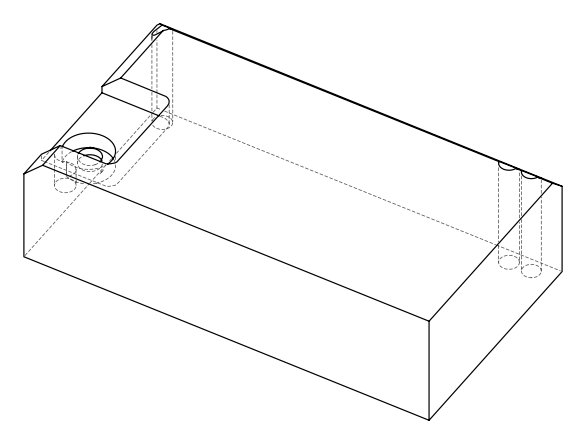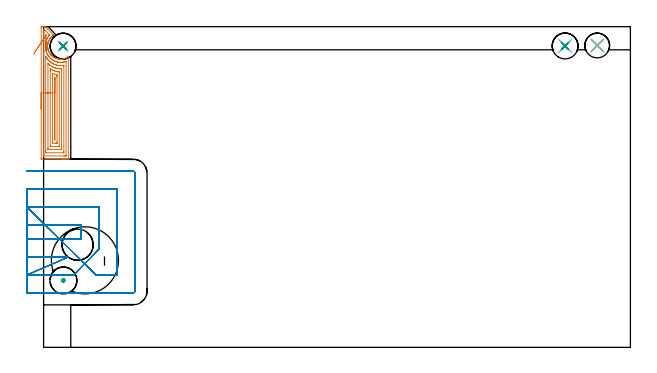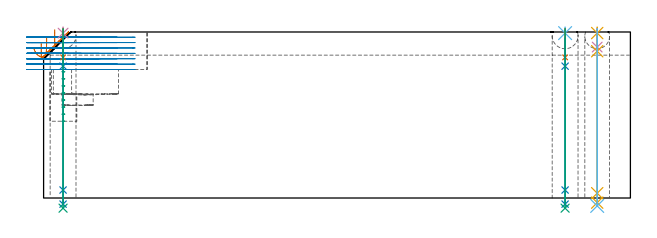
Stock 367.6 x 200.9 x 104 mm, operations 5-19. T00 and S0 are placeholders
(PLAN: 19 operations, 13 tool changes, 38.1 min)
(1 INDEXABLE_INSERT_DRILL_BLIND_HOLE_FROM_SOLID | STEP1POCKET | NXT0302_036 | 0.08 min | 54020 mm3)
(2 INDEXABLE_INSERT_DRILL_BLIND_HOLE_FROM_SOLID_1 | STEP1POCKET_2 | NXT0302_010 | 0.04 min | 2025 mm3)
(3 AREA_MILL | FG_CHAMFER_SURFACE | UGT0205_001 | 1.66 min | 4932 mm3)
(4 AREA_MILL_1 | FG_CHAMFER_SURFACE_1 | UGT0205_001 | 16.6 min | 38607 mm3)
(5 AREA_MILL_2 | FG_CHAMFER_SURFACE_2 | UGT0205_001 | 4.2 min | 11826 mm3)
(6 MILL_SLOT | SLOT_PARTIAL_RECTANGULAR | UGT0201_133 | Follow Part, ap 3.75, ae 75% | 12.02 min | 103542 mm3)
(7 MILL_BLIND_HOLE_FROM_SOLID_MATERIAL | STEP1POCKET_1 | UGT0201_133 | Spiral | 0.28 min | 4954 mm3)
(8 SPOT_DRILL | STEP1HOLE | NXT0321_9005460120000 | 0.03 min | 0 mm3)
(9 SPOT_DRILL_1 | STEP1HOLE_1 | NXT0321_9005460120000 | 0.03 min | 1 mm3)
(10 SPOT_DRILL_2 | STEP1HOLE_2 | NXT0321_9005460120000 | 0.03 min | 4 mm3)
(11 DRILL_BLIND_HOLE_INTO_CENTER | STEP1HOLE | NXT0301_077 | 0.07 min | 813 mm3)
(12 GUN_DRILL_THROUGH_HOLE | STEP1HOLE | UGT0307_007 | 0.53 min | 6999 mm3)
(13 DRILL_TO_ENLARGE_THROUGH_HOLE | STEP1HOLE | UGT0301_286 | 0.45 min | 12340 mm3)
(14 DRILL_BLIND_HOLE_INTO_CENTER_1 | STEP1HOLE_1 | UGT0301_185 | 0.05 min | 174 mm3)
(15 GUN_DRILL_THROUGH_HOLE_1 | STEP1HOLE_1 | UGT0307_002 | 0.51 min | 2680 mm3)
(16 SPADE_DRILL_TO_ENLARGE_THROUGH_HOLE | STEP1HOLE_1 | UGT0306_006 | 0.45 min | 16118 mm3)
(17 DRILL_BLIND_HOLE_INTO_CENTER_2 | STEP1HOLE_2 | NXT0301_077 | 0.07 min | 1056 mm3)
(18 GUN_DRILL_THROUGH_HOLE_2 | STEP1HOLE_2 | UGT0307_007 | 0.53 min | 6986 mm3)
(19 DRILL_TO_ENLARGE_THROUGH_HOLE_1 | STEP1HOLE_2 | UGT0301_286 | 0.45 min | 12721 mm3)
(TOOL NXT0302_036 | Index. Insert Drill 42mm [880-D4200L50-05] | D42 PA176 FL210 Z2)
(TOOL NXT0302_010 | Index. Insert Drill 19.5mm [880-D1950L25-05] | D19.5 PA176 FL98 Z2)
(TOOL UGT0205_001 | Chamfer Mill 20 x 3 x 45 deg. | D20 FL50 Z2)
(TOOL UGT0201_133 | Carbide End Mill 15.0 | D15 FL30 Z4)
(TOOL NXT0321_9005460120000 | NC Spot Drill, 142deg, 12mm, Carbide, Uncoated | D12 PA142 FL30 Z2)
(TOOL NXT0301_077 | Carbide Drill 10.6mm [860.1-1060-053A1-MM 2214] | D10.6 PA140 FL71 Z2)
(TOOL UGT0307_007 | Gun Drill 10 mm | D10 PA130 FL24 Z1)
(TOOL UGT0301_286 | Twist Drill 16.2 mm | D16.2 PA118 FL125 Z2)
(TOOL UGT0301_185 | Twist Drill 6.3 mm | D6.3 PA118 FL61 Z2)
(TOOL UGT0307_002 | Gun Drill 6 mm | D6 PA130 FL24 Z1)
(TOOL UGT0306_006 | Spade Drill 15.5mm | D15.5 PA132 FL10 Z2)
(OP 5 AREA_MILL_2)
G17 G21 G94 G90
T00 M6
G54
G17 G0 G90 X-1.5 Y149.4 S1061 M3
G43 Z114. H0
Z97.
G94 G1 Y149.438 Z96.128 F250.
Y149.552 Z95.263
Y149.741 Z94.412
Y150.003 Z93.58
Y150.337 Z92.774
Y150.74 Z92.
Y151.208 Z91.264
Y151.74 Z90.572
Y152.329 Z89.929
Y152.972 Z89.34
Y153.664 Z88.808
Y154.4 Z88.34
Y155.174 Z87.937
Y155.98 Z87.603
Y156.812 Z87.341
Y157.663 Z87.152
Y158.528 Z87.038
Y159.4 Z87.
Y200.593
X-1.497 Y200.776 Z87.003
X-1.491 Y200.898 Z87.005
X-1.224 Y200.9 Z87.272
X-0.978 Z87.518
X-0.486 Z88.013
X-0.092 Z88.407
X0.82 Z89.32
X1.005 Y200.89 Z89.502
X1.09 Y200.808 Z89.588
X1.273 Y200.628 Z89.771
X6.114 Y195.788 Z94.611
X6.18 Y195.723 Z94.674
X6.28 Y195.614 Z94.767
X6.238 Y195.581 Z94.731
X6.104 Y195.482 Z94.603
X6.041 Y195.437 Z94.54
X5.855 Y195.305 Z94.352
X5.67 Y195.158 Z94.164
X5.456 Y194.993 Z93.956
X5.438 Y194.978 Z93.938
X5.372 Y194.926 Z93.871
X4.972 Y194.555 Z93.471
X4.486 Y194.038 Z92.984
X4.089 Y193.542 Z92.589
X3.864 Y193.213 Z92.363
X3.82 Y193.15 Z92.319
X3.558 Y192.709 Z92.058
X3.32 Y192.261 Z91.817
X3.207 Y192.024 Z91.707
X3.13 Y191.836 Z91.63
X3.075 Y191.701 Z91.574
X2.978 Y191.433 Z91.475
X2.955 Y191.373 Z91.453
X2.914 Y191.238 Z91.412
X2.838 Y190.988 Z91.333
X2.82 Y190.931 Z91.316
X2.789 Y190.814 Z91.288
X2.764 Y190.715 Z91.263
X2.723 Y190.543 Z91.215
X2.708 Y190.485 Z91.201
X2.621 Y190.042 Z91.116
X2.568 Y189.674 Z91.066
X2.557 Y189.597 Z91.056
X2.519 Y189.153 Z91.018
X2.503 Y188.709 Z90.998
X2.519 Y188.265 Z91.016
X2.552 Y187.874 Z91.047
X2.556 Y187.821 Z91.052
X2.617 Y187.376 Z91.114
X2.654 Y187.18 Z91.152
X2.693 Y186.984 Z91.189
X2.7 Y186.94 Z91.198
X2.702 Y186.933 Z91.2
X2.814 Y186.487 Z91.312
X2.936 Y186.094 Z91.43
X2.951 Y186.044 Z91.445
X3.017 Y185.863 Z91.513
X3.074 Y185.708 Z91.57
X3.098 Y185.649 Z91.593
X3.208 Y185.376 Z91.707
X3.242 Y185.301 Z91.742
X3.31 Y185.156 Z91.809
X3.549 Y184.708 Z92.046
X3.807 Y184.268 Z92.305
X3.827 Y184.237 Z92.326
X3.946 Y184.058 Z92.444
X4.09 Y183.854 Z92.588
X4.189 Y183.728 Z92.689
X4.341 Y183.541 Z92.836
X4.431 Y183.425 Z92.93
X4.467 Y183.38 Z92.966
X4.565 Y183.271 Z93.064
X4.636 Y183.193 Z93.132
X4.693 Y183.128 Z93.192
X4.714 Y183.105 Z93.213
X4.88 Y182.935 Z93.379
X4.932 Y182.883 Z93.428
X4.972 Y182.841 Z93.471
X4.982 Y182.832 Z93.48
X5.163 Y182.664 Z93.661
X5.227 Y182.606 Z93.723
X5.303 Y182.535 Z93.801
X5.349 Y182.492 Z93.848
X5.405 Y182.446 Z93.904
X5.599 Y182.287 Z94.097
X5.67 Y182.232 Z94.169
X5.854 Y182.091 Z94.353
X6.144 Y181.893 Z94.642
X6.221 Y181.84 Z94.721
X6.596 Y181.604 Z95.096
X6.736 Y181.526 Z95.236
X7.173 Y181.306 Z95.673
X7.618 Y181.11 Z96.118
X8.057 Y180.946 Z96.557
X8.5 Y180.808 Z97.
X8.842 Y180.716 Z97.342
X9.111 Y180.659 Z97.611
X9.382 Y180.612 Z97.882
X9.823 Y180.555 Z98.323
X10.264 Y180.518 Z98.764
X10.705 Y180.506 Z99.205
X11.146 Y180.519 Z99.646
X11.588 Y180.556 Z100.088
X12.028 Y180.618 Z100.528
X12.557 Y180.716 Z101.057
X12.911 Y180.811 Z101.411
X13.354 Y180.95 Z101.854
X13.793 Y181.114 Z102.293
X14.237 Y181.311 Z102.737
X14.675 Y181.532 Z103.175
X14.804 Y181.604 Z103.304
X15.116 Y181.798 Z103.616
X15.421 Y181.999 Z103.921
X15.436 Y182.007 Z103.936
X15.493 Y182.036 Z103.993
X15.5 Y181.645 Z104.
Y118.024
X15.497 Y117.909 Z103.988
X15.479 Y117.907 Z103.971
X15.21 Y117.9 Z103.709
X14.486 Z102.985
X13.698 Z102.197
X13.205 Z101.702
X12.959 Z101.456
X12.319 Z100.816
X12.073 Z100.57
X11.432 Z99.926
X-1.202 Z87.295
X-1.3 Y117.901 Z87.197
X-1.491 Y117.91 Z87.005
X-1.499 Y118.101 Z86.999
X-1.5 Y118.469 Z87.
Y159.4
X-0.086 Z88.414
Y198.546
X-0.082 Y198.772 Z88.418
X-0.079 Y198.874 Z88.421
X0.101 Y198.89 Z88.601
X0.453 Y198.895 Z88.953
X0.532 Y198.89 Z89.032
X0.688 Y198.751 Z89.188
X0.795 Y198.652 Z89.295
X0.898 Y198.552 Z89.398
X3.454 Y195.996 Z91.954
X3.566 Y195.882 Z92.066
X3.623 Y195.82 Z92.123
X3.706 Y195.723 Z92.206
X3.665 Y195.672 Z92.165
X3.454 Y195.412 Z91.954
X3.269 Y195.178 Z91.769
X3.126 Y194.993 Z91.626
X2.896 Y194.661 Z91.396
X2.752 Y194.446 Z91.252
X2.568 Y194.151 Z91.068
X2.55 Y194.121 Z91.05
X2.54 Y194.103 Z91.04
X2.239 Y193.542 Z90.739
X2.076 Y193.213 Z90.576
X1.935 Y192.887 Z90.435
X1.727 Y192.369 Z90.227
X1.71 Y192.323 Z90.21
X1.681 Y192.239 Z90.181
X1.497 Y191.618 Z89.997
X1.45 Y191.433 Z89.95
X1.326 Y190.9 Z89.826
X1.257 Y190.543 Z89.757
X1.198 Y190.139 Z89.698
X1.144 Y189.654 Z89.644
X1.117 Y189.33 Z89.617
X1.094 Y188.764 Z89.594
X1.101 Y188.457 Z89.601
X1.133 Y187.874 Z89.633
X1.182 Y187.373 Z89.682
X1.206 Y187.191 Z89.706
X1.236 Y186.984 Z89.736
X1.337 Y186.44 Z89.837
X1.418 Y186.094 Z89.918
X1.508 Y185.743 Z90.008
X1.658 Y185.228 Z90.158
X1.665 Y185.205 Z90.165
X1.681 Y185.159 Z90.181
X1.916 Y184.55 Z90.416
X1.956 Y184.453 Z90.456
X2.017 Y184.315 Z90.517
X2.343 Y183.65 Z90.843
X2.468 Y183.425 Z90.968
X2.568 Y183.255 Z91.068
X2.842 Y182.812 Z91.342
X3.032 Y182.535 Z91.532
X3.213 Y182.293 Z91.713
X3.454 Y181.99 Z91.954
X3.749 Y181.645 Z92.249
X4.035 Y181.343 Z92.535
X4.341 Y181.046 Z92.841
X4.66 Y180.756 Z93.16
X4.974 Y180.501 Z93.474
X5.227 Y180.309 Z93.727
X5.888 Y179.866 Z94.388
X6.114 Y179.734 Z94.614
X6.406 Y179.572 Z94.906
X7. Y179.298 Z95.5
X7.218 Y179.202 Z95.718
X7.81 Y178.976 Z96.31
X7.886 Y178.952 Z96.386
X7.921 Y178.941 Z96.421
X8.422 Y178.803 Z96.922
X8.773 Y178.718 Z97.273
X9.093 Y178.655 Z97.593
X9.659 Y178.577 Z98.159
X10.095 Y178.538 Z98.595
X10.546 Y178.52 Z99.046
X10.996 Y178.524 Z99.496
X11.432 Y178.549 Z99.932
X11.818 Y178.588 Z100.318
X12.319 Y178.664 Z100.819
X12.581 Y178.713 Z101.081
X13.205 Y178.862 Z101.705
X13.295 Y178.886 Z101.795
X13.589 Y178.976 Z102.089
X14.04 Y179.137 Z102.54
X14.07 Y179.142 Z102.57
X14.077 Z102.577
X14.079 Y179.132 Z102.579
X14.083 Y179.083 Z102.583
X14.086 Y178.982 Z102.586
Y120.254
X14.081 Y120.027 Z102.581
X14.079 Y119.926 Z102.579
X13.899 Y119.91 Z102.399
X13.55 Y119.902 Z102.05
X13.205 Y119.901 Z101.705
X12.666 Y119.9 Z101.166
X0.254 Y119.901 Z88.754
X0.042 Y119.907 Z88.542
X-0.027 Y119.91 Z88.473
X-0.079 Y119.928 Z88.421
X-0.086 Y120.248 Z88.414
Y159.4
X1.328 Z89.828
X1.329 Y181.999 Z89.829
X1.33 Y182.078 Z89.83
X1.332 Y182.152 Z89.832
X1.334 Y182.187 Z89.834
X1.386 Y182.112 Z89.886
X1.681 Y181.639 Z90.181
X2.037 Y181.114 Z90.537
X2.307 Y180.756 Z90.807
X2.568 Y180.431 Z91.068
X3.07 Y179.866 Z91.57
X3.454 Y179.481 Z91.954
X4.011 Y178.976 Z92.511
X4.341 Y178.713 Z92.841
X4.564 Y178.543 Z93.064
X5.218 Y178.096 Z93.718
X5.232 Y178.086 Z93.732
X5.543 Y177.904 Z94.043
X5.791 Y177.77 Z94.291
X6.114 Y177.609 Z94.614
X6.393 Y177.476 Z94.893
X7. Y177.207 Z95.5
X7.026 Y177.196 Z95.526
X7.886 Y176.918 Z96.386
X8.274 Y176.807 Z96.774
X8.773 Y176.7 Z97.273
X9.11 Y176.644 Z97.61
X9.659 Y176.573 Z98.159
X10.328 Y176.525 Z98.828
X10.546 Y176.52 Z99.046
X11.207 Y176.532 Z99.707
X11.432 Y176.548 Z99.932
X12.02 Y176.606 Z100.52
X12.319 Y176.645 Z100.819
X12.541 Y176.677 Z101.041
X12.618 Y176.687 Z101.118
X12.66 Y176.691 Z101.16
X12.664 Y176.659 Z101.164
X12.668 Y176.306 Z101.168
X12.671 Y175.953 Z101.171
Y122.918
X12.67 Y122.565 Z101.17
X12.666 Y122.028 Z101.166
X12.664 Y121.942 Z101.164
X12.654 Y121.91 Z101.154
X12.573 Y121.906 Z101.073
X12.445 Y121.901 Z100.945
X1.808 Y121.9 Z90.308
X1.681 Y121.903 Z90.181
X1.554 Y121.908 Z90.054
X1.335 Y121.919 Z89.835
X1.333 Y122.028 Z89.833
X1.33 Y122.38 Z89.83
X1.329 Y122.918 Z89.829
X1.328 Y123.272 Z89.828
Y159.4
X2.743 Z91.243
Y177.479
X2.745 Y177.62 Z91.245
X2.747 Y177.689 Z91.247
X2.749 Y177.713 Z91.249
X2.764 Y177.708 Z91.264
X3.355 Y177.196 Z91.855
X3.454 Y177.116 Z91.954
X3.826 Y176.823 Z92.326
X4.341 Y176.473 Z92.841
X4.59 Y176.306 Z93.09
X4.983 Y176.068 Z93.483
X5.227 Y175.933 Z93.727
X5.972 Y175.558 Z94.472
X6.114 Y175.497 Z94.614
X6.302 Y175.417 Z94.802
X7. Y175.16 Z95.5
X7.393 Y175.023 Z95.893
X7.886 Y174.88 Z96.386
X8.587 Y174.713 Z97.087
X8.773 Y174.684 Z97.273
X9.621 Y174.565 Z98.121
X9.659 Y174.562 Z98.159
X10.171 Y174.527 Z98.671
X10.546 Y174.511 Z99.046
X10.562 Z99.062
X10.988 Y174.514 Z99.488
X11.208 Y174.515 Z99.708
X11.251 Y174.509 Z99.751
X11.253 Y174.469 Z99.753
X11.255 Y174.404 Z99.755
X11.257 Y173.813 Z99.757
Y173.637
Y124.697
X11.255 Y123.985 Z99.755
X11.253 Y123.936 Z99.753
X11.251 Y123.916 Z99.751
X11.239 Y123.91 Z99.739
X11.141 Y123.906 Z99.641
X10.943 Y123.902 Z99.443
X10.546 Y123.9 Z99.046
X10.454 Z98.954
X3.02 Y123.901 Z91.52
X2.85 Y123.903 Z91.35
X2.765 Y123.908 Z91.265
X2.749 Y123.91 Z91.249
X2.747 Y123.921 Z91.247
X2.745 Y123.953 Z91.245
X2.743 Y124.521 Z91.243
Y124.697
Y159.4
X4.157 Z92.657
Y172.932
X4.158 Y173.637 Z92.658
X4.161 Y174.346 Z92.661
X4.163 Y174.351 Z92.663
X4.177 Y174.363 Z92.677
X4.341 Y174.274 Z92.841
X4.752 Y174.05 Z93.252
X5.227 Y173.812 Z93.727
X5.583 Y173.637 Z94.083
X6.114 Y173.424 Z94.614
X6.464 Y173.286 Z94.964
X7. Y173.104 Z95.5
X7.759 Y172.876 Z96.259
X7.886 Y172.845 Z96.386
X8.305 Y172.747 Z96.805
X8.773 Y172.671 Z97.273
X8.863 Y172.657 Z97.363
X9.818 Y172.546 Z98.318
X9.833 Y172.542 Z98.333
X9.836 Y172.539 Z98.336
X9.839 Y172.515 Z98.339
X9.841 Y172.41 Z98.341
X9.843 Y172.042 Z98.343
Y171.857
X9.842 Y126.293 Z98.342
X9.84 Y126.108 Z98.34
X9.836 Y125.986 Z98.336
X9.832 Y125.91 Z98.332
X9.803 Y125.908 Z98.303
X9.659 Y125.904 Z98.159
X9.347 Y125.9 Z97.847
X4.258 Y125.901 Z92.758
X4.208 Y125.902 Z92.708
X4.18 Y125.906 Z92.68
X4.17 Y125.909 Z92.67
X4.164 Y125.926 Z92.664
X4.159 Y126.292 Z92.659
X4.157 Y126.477 Z92.657
Y159.4
X5.571 Z94.071
Y170.622
X5.572 Y170.968 Z94.072
X5.576 Y171.507 Z94.076
X5.577 Y171.537 Z94.077
X5.616 Y171.527 Z94.116
X6.879 Y171.089 Z95.379
X7. Y171.053 Z95.5
X7.292 Y170.968 Z95.792
X7.886 Y170.821 Z96.386
X8.079 Y170.774 Z96.579
X8.411 Y170.705 Z96.911
X8.422 Y170.43 Z96.922
X8.425 Y170.078 Z96.925
X8.428 Y169.534 Z96.928
X8.429 Y169.188 Z96.929
X8.428 Y128.602 Z96.928
X8.427 Y128.256 Z96.927
X8.424 Y127.985 Z96.924
X8.422 Y127.925 Z96.922
X8.359 Y127.91 Z96.859
X8.238 Y127.904 Z96.738
X7.886 Y127.901 Z96.386
X7.355 Y127.9 Z95.855
X5.581 Y127.902 Z94.081
X5.576 Y127.906 Z94.076
X5.574 Y127.908 Z94.074
X5.572 Y128.256 Z94.072
X5.571 Y128.801 Z94.071
Y159.4
X6.985 Z95.485
Y168.313
X7. Y168.675 Z95.5
X7.014 Y168.298 Z95.514
X7.015 Y168.283 Z95.515
X7.014 Y130.036 Z95.514
Y130.022
X7. Y129.959 Z95.5
X6.986 Y130.036 Z95.486
X6.985 Y130.051 Z95.485
Y159.4
Y160.272 Z95.523
Y161.136 Z95.637
Y161.988 Z95.826
Y162.82 Z96.088
Y163.626 Z96.422
Y164.4 Z96.825
Y165.136 Z97.294
Y165.828 Z97.825
Y166.471 Z98.414
Y167.06 Z99.057
Y167.591 Z99.75
Y168.06 Z100.485
Y168.463 Z101.259
Y168.797 Z102.065
Y169.059 Z102.897
Y169.248 Z103.749
Y169.362 Z104.614
Y169.4 Z105.485
G0 X1.929 Y185.861 Z100.449
G1 X1.931 Y185.845 Z99.577
X1.927 Y185.904 Z98.707
X1.918 Y186.038 Z97.845
X1.905 Y186.248 Z96.998
X1.887 Y186.529 Z96.173
X1.865 Y186.882 Z95.375
X1.838 Y187.303 Z94.611
X1.808 Y187.788 Z93.887
X1.773 Y188.335 Z93.208
X1.735 Y188.939 Z92.579
X1.694 Y189.595 Z92.006
X1.649 Y190.298 Z91.492
X1.602 Y191.044 Z91.041
X1.553 Y191.826 Z90.657
X1.502 Y192.638 Z90.343
X1.449 Y193.474 Z90.101
X1.395 Y194.329 Z89.933
X1.34 Y195.194 Z89.84
X1.335 Y195.276 Z89.835
X1.331 Y195.402 Z89.831
X1.33 Y195.529 Z89.83
X1.331 Y195.584 Z89.831
X1.335 Y195.639 Z89.835
X1.394 Y195.594 Z89.894
X1.48 Y195.509 Z89.98
X1.501 Y195.479 Z90.001
X1.496 Y195.465 Z89.996
X1.482 Y195.435 Z89.982
X1.459 Y195.394 Z89.959
X1.407 Y195.305 Z89.907
X1.352 Y195.212 Z89.852
X1.34 Y195.194 Z89.84
X0.91 Y194.542 Z89.453
X0.462 Y193.864 Z89.135
X0.001 Y193.165 Z88.89
X-0.47 Y192.451 Z88.718
X-0.948 Y191.728 Z88.622
X-1.429 Y191. Z88.601
X-1.908 Y190.273 Z88.657
X-2.383 Y189.554 Z88.788
X-2.85 Y188.846 Z88.994
X-3.306 Y188.156 Z89.272
X-3.746 Y187.489 Z89.622
X-4.168 Y186.851 Z90.041
X-4.568 Y186.244 Z90.524
X-4.943 Y185.676 Z91.069
X-5.291 Y185.149 Z91.671
X-5.609 Y184.668 Z92.326
X-5.894 Y184.237 Z93.028
X-6.144 Y183.858 Z93.774
G0 Z114.
M5
M2
(OP 6 MILL_SLOT)
G17 G21 G94 G90
T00 M6
G54
G17 G0 G90 X-10.5 Y67.809 S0 M3
G43 Z114.106 H0
Z100.733
G94 G1 X-7.5 Y67.847 F250.
G2 X-7.071 Y67.85 R33.75 F500.
G1 X23.55
Y76.65
X-7.071
G2 X-7.5 Y76.653 R33.75
G1 X-10.5 Y76.691 F250.
X-10.499 Y56.539
X-7.5 Y56.596
G2 X-7.071 Y56.6 R22.5 F500.
G1 X12.567
X15.567 F250.
X-10.498 Y45.227 F500.
X-7.5 Y45.342 F250.
G2 X-7.071 Y45.35 R11.25 F500.
G1 X15.975
X18.975 F250.
X34.8 Y61.649 F500.
Y64.649 F250.
Y87.9 F500.
X-7.071
G2 X-7.5 Y87.904 R22.5
G1 X-10.499 Y87.961 F250.
X32.82 Y45.35 F500.
X35.82 F250.
X46.05 F500.
Y99.15
X-7.071
G2 X-7.5 Y99.158 R11.25
G1 X-10.498 Y99.273 F250.
X-10.071 Y34.1
X-7.071
X56. F500.
G3 X57.3 Y35.4 R1.3
G1 Y109.1
G3 X56. Y110.4 R1.3
G1 X-7.071
X-10.071 F250.
G0 X-10.5 Y67.809 Z97.361
G1 X-7.5 Y67.847
G2 X-7.071 Y67.85 R33.75 F500.
G1 X23.55
Y76.65
X-7.071
G2 X-7.5 Y76.653 R33.75
G1 X-10.5 Y76.691 F250.
X-10.499 Y56.539
X-7.5 Y56.596
G2 X-7.071 Y56.6 R22.5 F500.
G1 X12.567
X15.567 F250.
X-10.498 Y45.227 F500.
X-7.5 Y45.342 F250.
G2 X-7.071 Y45.35 R11.25 F500.
G1 X15.975
X18.975 F250.
X34.8 Y61.649 F500.
Y64.649 F250.
Y87.9 F500.
X-7.071
G2 X-7.5 Y87.904 R22.5
G1 X-10.499 Y87.961 F250.
X32.82 Y45.35 F500.
X35.82 F250.
X46.05 F500.
Y99.15
X-7.071
G2 X-7.5 Y99.158 R11.25
G1 X-10.498 Y99.273 F250.
X-10.071 Y34.1
X-7.071
X56. F500.
G3 X57.3 Y35.4 R1.3
G1 Y109.1
G3 X56. Y110.4 R1.3
G1 X-7.071
X-10.071 F250.
G0 X-10.5 Y67.845 Z93.989
G1 X-7.5 Y67.85
X-7.449 F500.
X23.55
Y76.65
X-7.45
X-7.5
X-10.5 Y76.654 F250.
Y56.593
X-7.5 Y56.6
X-7.449 F500.
X12.567
X15.567 F250.
X-10.5 Y45.336 F500.
X-7.5 Y45.35 F250.
X-7.449 F500.
X15.975
X18.975 F250.
X34.8 Y61.645 F500.
Y64.645 F250.
Y87.9 F500.
X-7.45
X-7.5
X-10.5 Y87.907 F250.
X32.82 Y45.35 F500.
X35.82 F250.
X46.05 F500.
Y99.15
X-7.45
X-7.5
X-10.5 Y99.163 F250.
X-10.449 Y34.1
X-7.449
X56. F500.
G3 X57.3 Y35.4 R1.3
G1 Y109.1
G3 X56. Y110.4 R1.3
G1 X-7.45
X-10.45 F250.
G0 X-10.5 Y67.85 Z90.617
G1 X-7.5
X23.55 F500.
Y76.65
X-7.5
X-10.5 F250.
Y56.6
X-7.5
X12.567 F500.
X15.567 F250.
X-10.5 Y45.35 F500.
X-7.5 F250.
X15.975 F500.
X18.975 F250.
X34.8 Y61.645 F500.
Y64.645 F250.
Y87.9 F500.
X-7.5
X-10.5 F250.
X32.82 Y45.35 F500.
X35.82 F250.
X46.05 F500.
Y99.15
X-7.5
X-10.5 F250.
Y34.1
X-7.5
X56. F500.
G3 X57.3 Y35.4 R1.3
G1 Y109.1
G3 X56. Y110.4 R1.3
G1 X-7.5
X-10.5 F250.
G0 Y67.85 Z87.244
G1 X-7.5
X23.55 F500.
Y76.65
X-7.5
X-10.5 F250.
Y56.6
X-7.5
X12.567 F500.
X15.567 F250.
X-10.5 Y45.35 F500.
X-7.5 F250.
X15.975 F500.
X18.975 F250.
X34.8 Y61.649 F500.
Y64.649 F250.
Y87.9 F500.
X-7.5
X-10.5 F250.
X32.82 Y45.35 F500.
X35.82 F250.
X46.05 F500.
Y99.15
X-7.5
X-10.5 F250.
Y34.1
X-7.5
X56. F500.
G3 X57.3 Y35.4 R1.3
G1 Y109.1
G3 X56. Y110.4 R1.3
G1 X-7.5
X-10.5 F250.
G0 Y67.85 Z83.872
G1 X-7.5
X23.55 F500.
Y76.65
X-7.5
X-10.5 F250.
Y56.6
X-7.5
X12.567 F500.
X15.567 F250.
X-10.5 Y45.35 F500.
X-7.5 F250.
X15.975 F500.
X18.975 F250.
X34.8 Y61.648 F500.
Y64.648 F250.
Y87.9 F500.
X-7.5
X-10.5 F250.
X32.816 Y45.35 F500.
X35.816 F250.
X46.05 F500.
Y99.15
X-7.5
X-10.5 F250.
Y34.1
X-7.5
X56. F500.
G3 X57.3 Y35.4 R1.3
G1 Y109.1
G3 X56. Y110.4 R1.3
G1 X-7.5
X-10.5 F250.
G0 Y67.85 Z80.5
G1 X-7.5
X23.55 F500.
Y76.65
X-7.5
X-10.5 F250.
Y56.6
X-7.5
X12.567 F500.
X15.567 F250.
X-10.5 Y45.35 F500.
X-7.5 F250.
X15.975 F500.
X18.975 F250.
X34.8 Y61.648 F500.
Y64.648 F250.
Y87.9 F500.
X-7.5
X-10.5 F250.
X32.816 Y45.35 F500.
X35.816 F250.
X46.05 F500.
Y99.15
X-7.5
X-10.5 F250.
Y34.1
X-7.5
X56. F500.
G3 X57.3 Y35.4 R1.3
G1 Y109.1
G3 X56. Y110.4 R1.3
G1 X-7.5
X-10.5 F250.
G0 Z114.106
M5
M2
(OP 7 MILL_BLIND_HOLE_FROM_SOLID_MATERIAL)
G17 G21 G94 G90
T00 M6
G54
G17 G0 G90 X12.4 Y41.9 S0 M3
G43 Z114. H0
Z79.075
G94 G3 X12.85 Y42.35 R0.45 F250.
X12.4 Y42.8 R0.45
X11.5 Y41.9 R0.9
X12.4 Y42.8 R-0.9
X11.95 Y42.35 R0.45
X12.4 Y41.9 R0.45
G0 Z74.65
G3 X12.85 Y42.35 R0.45
X12.4 Y42.8 R0.45
X11.5 Y41.9 R0.9
X12.4 Y42.8 R-0.9
X11.95 Y42.35 R0.45
X12.4 Y41.9 R0.45
G0 Z70.225
G3 X12.85 Y42.35 R0.45
X12.4 Y42.8 R0.45
X11.5 Y41.9 R0.9
X12.4 Y42.8 R-0.9
X11.95 Y42.35 R0.45
X12.4 Y41.9 R0.45
G0 Z65.8
G3 X12.85 Y42.35 R0.45
X12.4 Y42.8 R0.45
X11.5 Y41.9 R0.9
X12.4 Y42.8 R-0.9
X11.95 Y42.35 R0.45
X12.4 Y41.9 R0.45
G0 Z61.375
G3 X12.85 Y42.35 R0.45
X12.4 Y42.8 R0.45
X11.5 Y41.9 R0.9
X12.4 Y42.8 R-0.9
X11.95 Y42.35 R0.45
X12.4 Y41.9 R0.45
G0 Z56.95
G3 X12.85 Y42.35 R0.45
X12.4 Y42.8 R0.45
X11.5 Y41.9 R0.9
X12.4 Y42.8 R-0.9
X11.95 Y42.35 R0.45
X12.4 Y41.9 R0.45
G0 Z52.525
G3 X12.85 Y42.35 R0.45
X12.4 Y42.8 R0.45
X11.5 Y41.9 R0.9
X12.4 Y42.8 R-0.9
X11.95 Y42.35 R0.45
X12.4 Y41.9 R0.45
G0 Z48.1
G3 X12.85 Y42.35 R0.45
X12.4 Y42.8 R0.45
X11.5 Y41.9 R0.9
X12.4 Y42.8 R-0.9
X11.95 Y42.35 R0.45
X12.4 Y41.9 R0.45
G0 Z114.
M5
M2
(OP 8 SPOT_DRILL)
G17 G21 G94 G90
T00 M6
G54
G17 G0 G90 X12.2 Y188.7 S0 M3
G43 Z114. H0
G94 G81 G98 Z103.294 F250. R107.
G80
M5
M2
(OP 9 SPOT_DRILL_1)
G17 G21 G94 G90
T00 M6
G54
G17 G0 G90 X346.8 Y189.1 S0 M3
G43 Z114. H0
G94 G81 G98 Z103.329 F250. R107.
G80
M5
M2
(OP 10 SPOT_DRILL_2)
G17 G21 G94 G90
T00 M6
G54
G17 G0 G90 X326.7 Y188.8 S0 M3
G43 Z114. H0
G94 G81 G98 Z103.303 F250. R107.
G80
M5
M2
(OP 11 DRILL_BLIND_HOLE_INTO_CENTER)
G17 G21 G94 G90
T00 M6
G54
G17 G0 G90 X12.2 Y188.7 S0 M3
G43 Z114. H1
G94 G81 G98 Z88.1 F250. R106.
G80
M5
M2
(OP 12 GUN_DRILL_THROUGH_HOLE)
G17 G21 G94 G90
T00 M6
G54
G17 G0 G90 X12.2 Y188.7 M8
G43 Z114. H0
Z100.375
S716 M3
G94 G1 Z82.588 F125. M26
G4 X.084
Z5. F250.
G4 X.084
Z-3.832 F125.
G4 X.084
M5
M9
G0 Z100.375
Z114.
M2
(OP 13 DRILL_TO_ENLARGE_THROUGH_HOLE)
G17 G21 G94 G90
T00 M6
G54
G17 G0 G90 X12.2 Y188.7 S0 M3
G43 Z114. H0
G94 G73 G98 Z-6.367 F250. Q15.767 R106.
G80
M5
M2
(OP 14 DRILL_BLIND_HOLE_INTO_CENTER_1)
G17 G21 G94 G90
T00 M6
G54
G17 G0 G90 X346.8 Y189.1 S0 M3
G43 Z114. H0
G94 G81 G98 Z94.55 F250. R106.
G80
M5
M2
(OP 15 GUN_DRILL_THROUGH_HOLE_1)
G17 G21 G94 G90
T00 M6
G54
G17 G0 G90 X346.8 Y189.1 M8
G43 Z114. H0
Z104.543
S716 M3
G94 G1 Z91.954 F125. M26
G4 X.084
Z3. F250.
G4 X.084
Z-2.899 F125.
G4 X.084
M5
M9
G0 Z104.543
Z114.
M2
(OP 16 SPADE_DRILL_TO_ENLARGE_THROUGH_HOLE)
G17 G21 G94 G90
T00 M6
G54
G17 G0 G90 X346.8 Y189.1 S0 M3
G43 Z114. H0
G94 G73 G98 Z-4.951 F250. Q13.619 R106.
G80
M5
M2
(OP 17 DRILL_BLIND_HOLE_INTO_CENTER_2)
G17 G21 G94 G90
T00 M6
G54
G17 G0 G90 X326.7 Y188.8 S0 M3
G43 Z114. H1
G94 G81 G98 Z88.1 F250. R106.
G80
M5
M2
(OP 18 GUN_DRILL_THROUGH_HOLE_2)
G17 G21 G94 G90
T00 M6
G54
G17 G0 G90 X326.7 Y188.8 M8
G43 Z114. H0
Z100.247
S716 M3
G94 G1 Z82.588 F125. M26
G4 X.084
Z5. F250.
G4 X.084
Z-3.832 F125.
G4 X.084
M5
M9
G0 Z100.247
Z114.
M2
(OP 19 DRILL_TO_ENLARGE_THROUGH_HOLE_1)
G17 G21 G94 G90
T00 M6
G54
G17 G0 G90 X326.7 Y188.8 S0 M3
G43 Z114. H0
G94 G73 G98 Z-6.367 F250. Q15.767 R106.
G80
M5
M2
